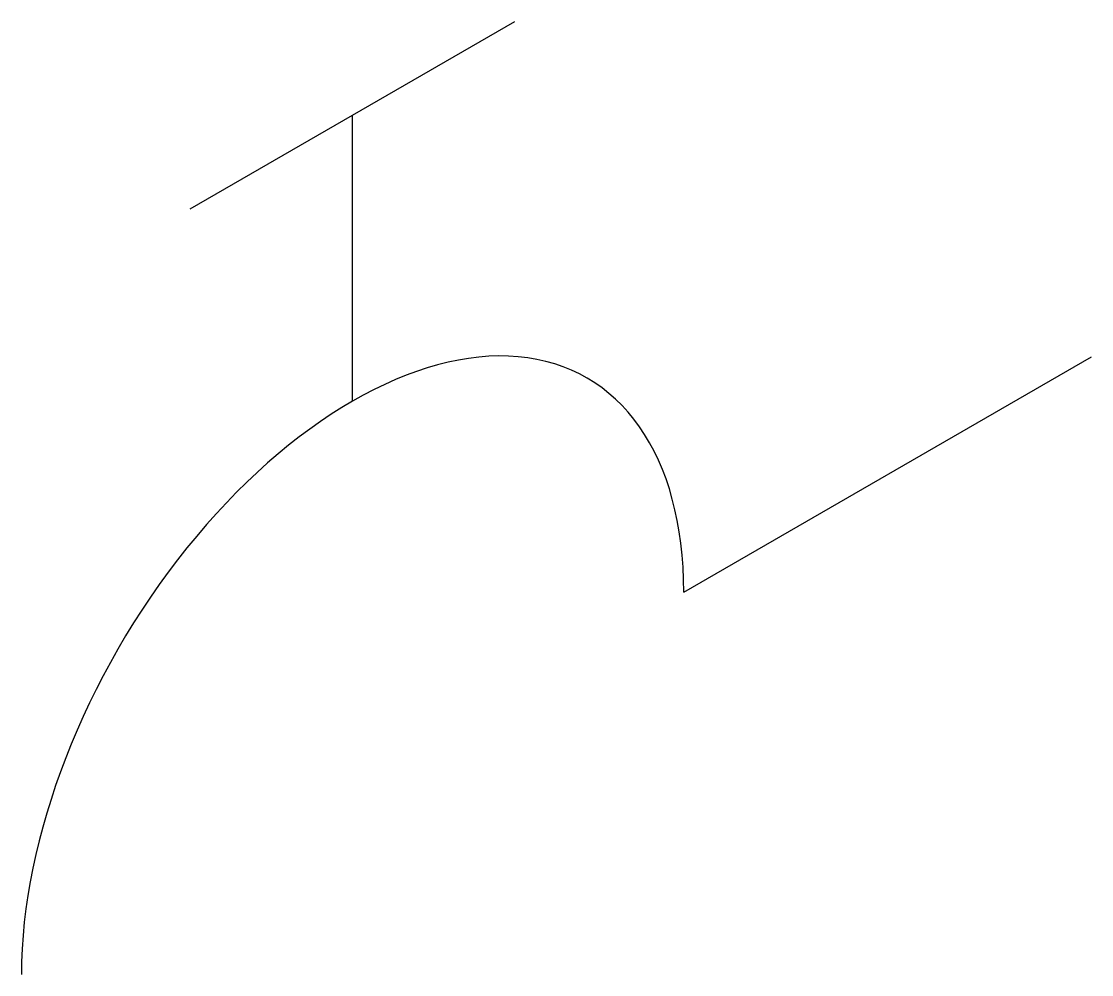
# Model space of a CAD drawing. Header units: millimetres. Extents: x -9846.499 to -9846.316, y -22.675 to -22.512.
import ezdxf

# ---------------------------------------------------------------- set-up
doc = ezdxf.new("R2010")
doc.units = ezdxf.units.MM
doc.layers.add('Tub_iso_instalações', color=2, linetype='Continuous')

msp = doc.modelspace()

# ---------------------------------------------------------------- linework, layer by layer
at = {"layer": 'Tub_iso_instalações', "color": 3}
for p, q in [((-9846.46968, -22.54415), (-9846.41418, -22.51211)), ((-9846.44193, -22.57701), (-9846.44193, -22.52813)), ((-9846.38533, -22.60969), (-9846.31564, -22.56945))]:
    msp.add_line(p, q, dxfattribs=at)
msp.add_ellipse((-9846.44193, -22.64237), major_axis=(-0.04002, -0.06932), ratio=0.57735, start_param=2.356194, end_param=5.497787, dxfattribs=at)

doc.saveas('drawing.dxf')
